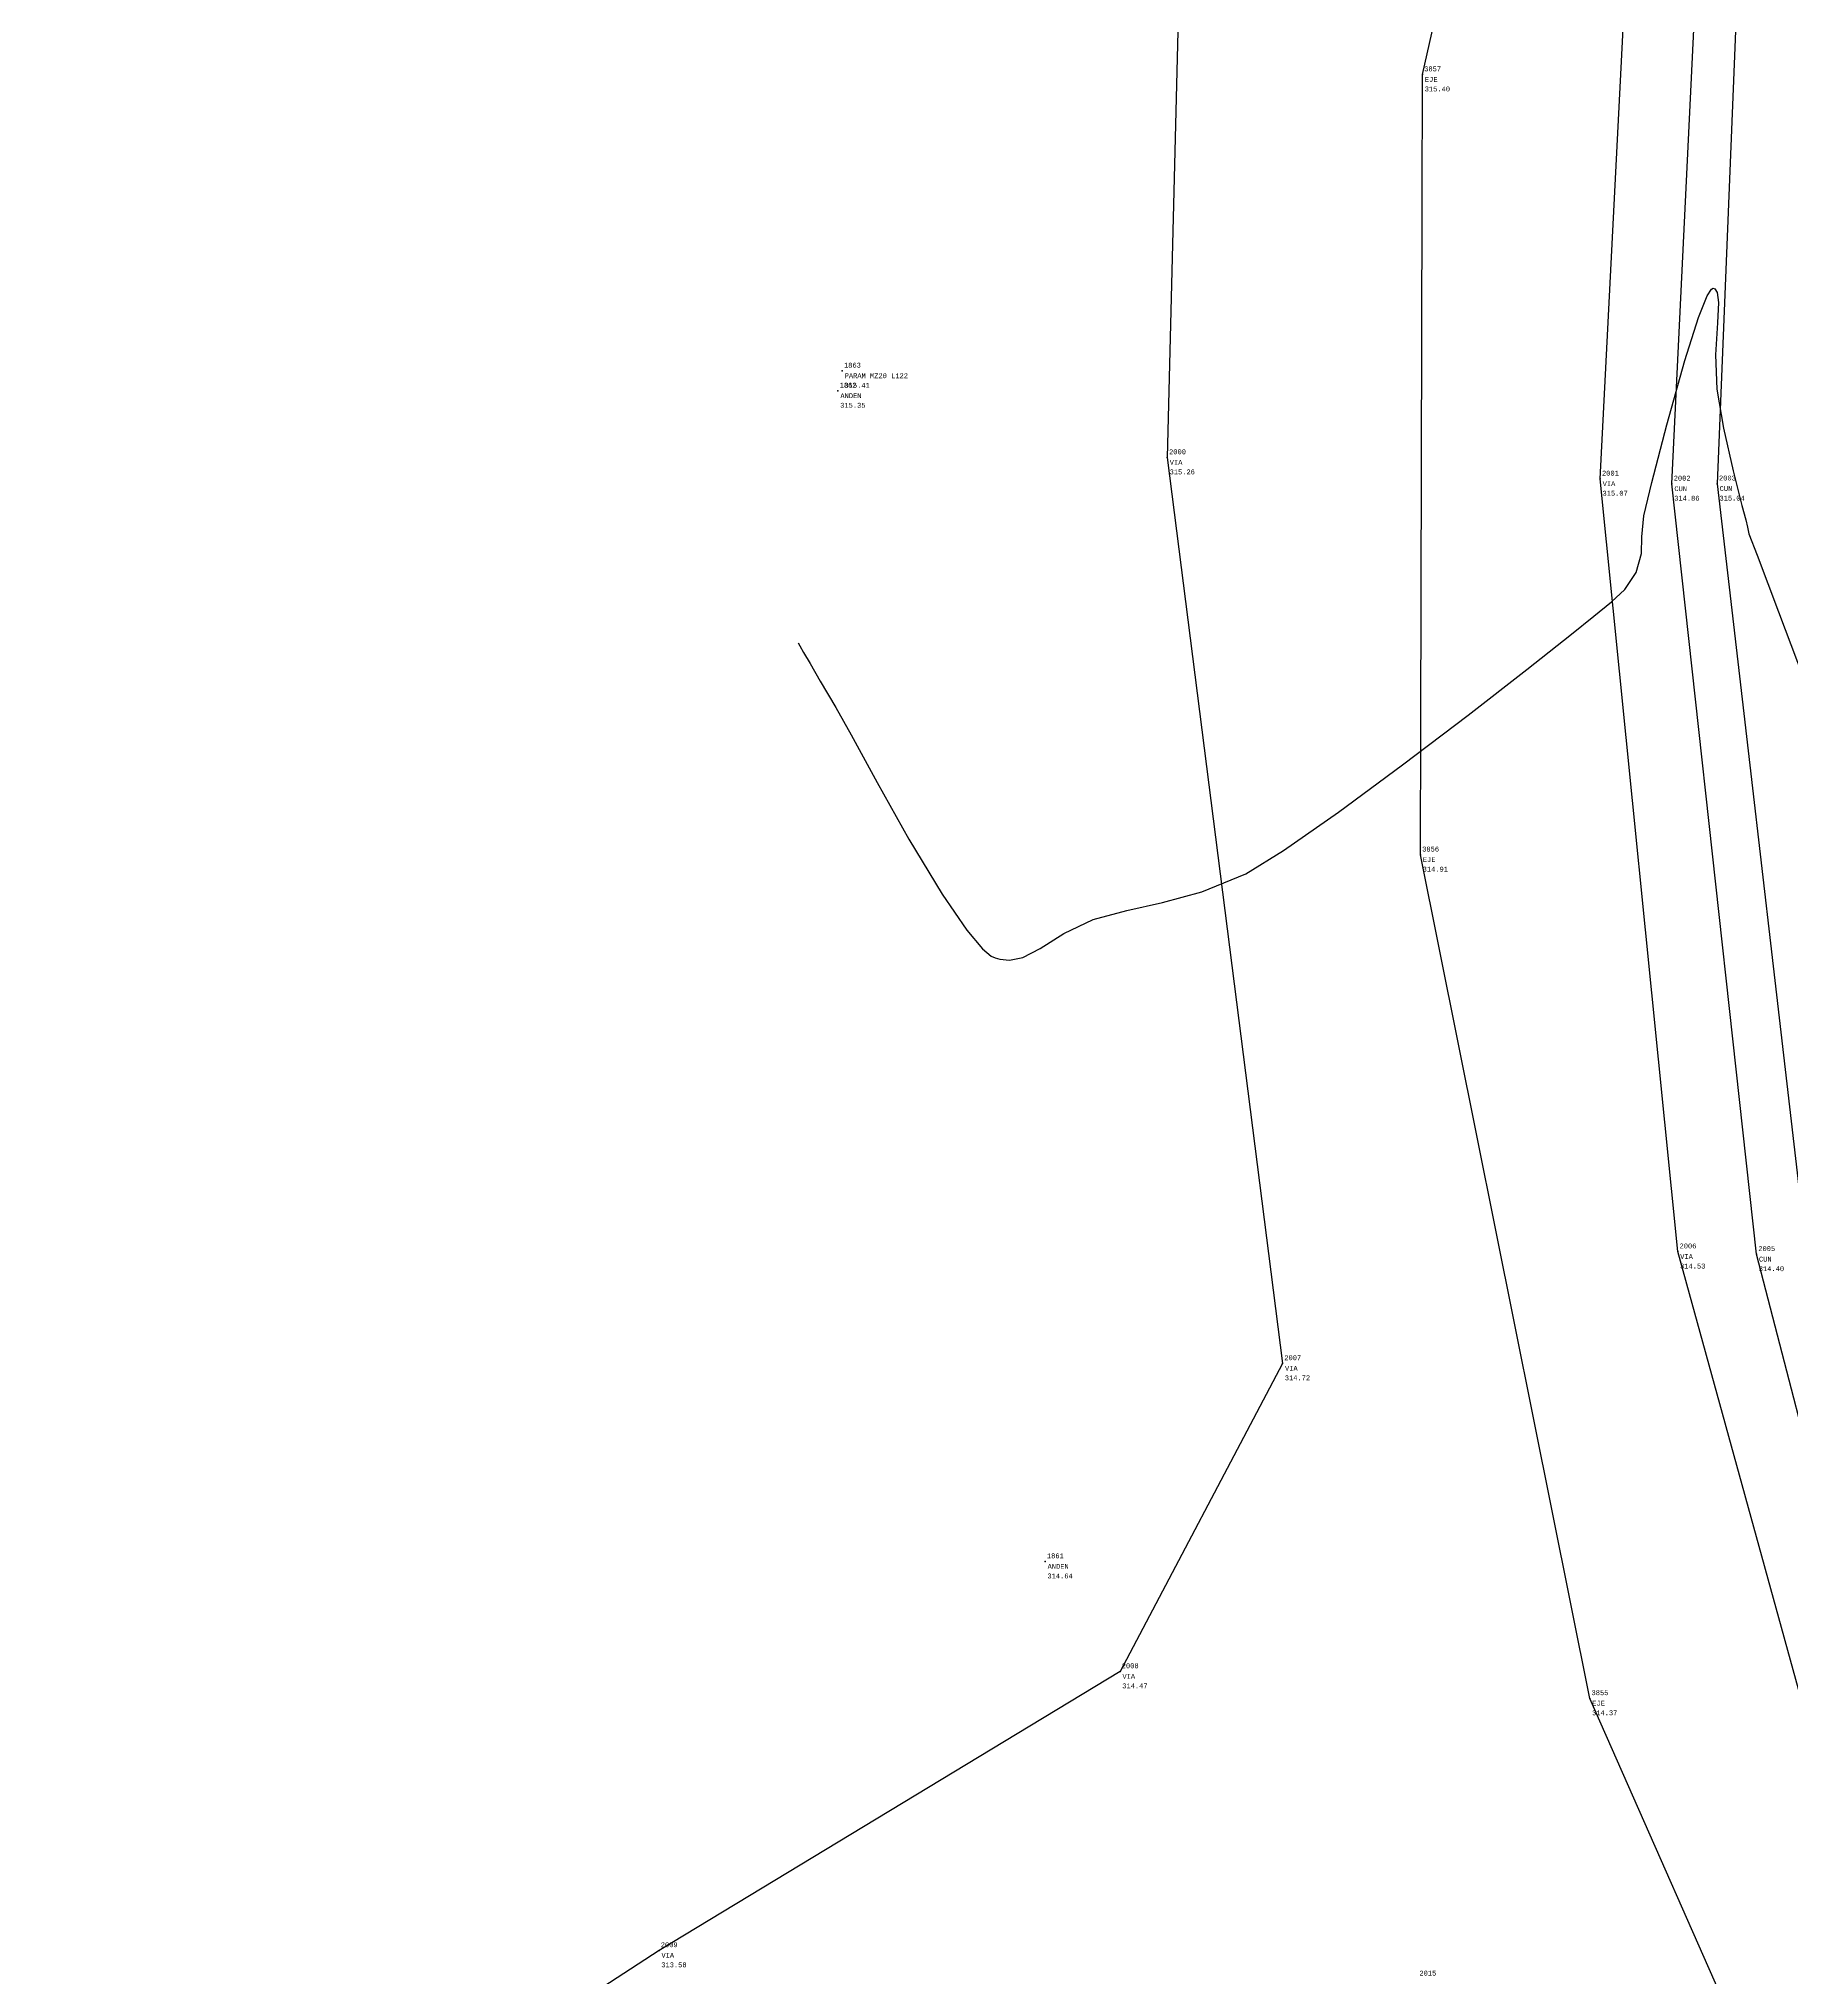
# Model space of a CAD drawing. Header units: metres. Extents: x 5050628 to 5051715, y 2427226 to 2427693.
# Drawn here: x 5051120.78 to 5051138.74, y 2427523.26 to 2427543.13 of the extents above; entities that cross this region are included whole.
import ezdxf
from ezdxf.enums import TextEntityAlignment as Align

# ---------------------------------------------------------------- set-up
doc = ezdxf.new("R2010")
doc.units = ezdxf.units.M
for name, color, linetype in [('1. Eje Vía', 7, 'Continuous'), ('C-TOPO-MINR-N', 11, 'Continuous'), ('Cuneta N', 150, 'Continuous'), ('CVL_PUNTO', 2, 'Continuous'), ('CVL_PUNTO_COR', 2, 'Continuous'), ('CVL_PUNTO_NUM', 2, 'Continuous'), ('Vía', 40, 'Continuous')]:
    doc.layers.add(name, color=color, linetype=linetype)
doc.styles.add('MONOTXT4', font='monotxt4.shx')

msp = doc.modelspace()

# ---------------------------------------------------------------- linework, layer by layer
at = {"layer": '1. Eje Vía', "elevation": 280.286, "flags": 128}
msp.add_lwpolyline([(5051213.426, 2427437.147), (5051208.207, 2427443.024), (5051202.584, 2427449.608), (5051196.602, 2427455.659), (5051191.108, 2427460.742), (5051186.82, 2427465.441), (5051182.568, 2427470.892), (5051177.332, 2427476.559), (5051172.094, 2427482.04), (5051166.677, 2427487.713), (5051161.158, 2427493.561), (5051155.4, 2427499.489), (5051149.761, 2427505.437), (5051144.563, 2427511.643), (5051140.126, 2427518.295), (5051136.675, 2427526.117), (5051134.939, 2427534.766), (5051134.96, 2427542.765), (5051136.762, 2427550.747)], dxfattribs=at)
at = {"layer": 'C-TOPO-MINR-N', "color": 32, "linetype": 'Continuous', "lineweight": -3}
msp.add_polyline3d([(5051128.562, 2427536.939, 315.966), (5051128.579, 2427536.908, 315.966), (5051128.617, 2427536.841, 315.966), (5051128.683, 2427536.726, 315.966), (5051128.787, 2427536.545, 315.966), (5051128.947, 2427536.277, 315.966), (5051129.105, 2427535.994, 315.966), (5051129.37, 2427535.507, 315.966), (5051129.697, 2427534.927, 315.966), (5051130.038, 2427534.361, 315.966), (5051130.291, 2427533.992, 315.966), (5051130.452, 2427533.801, 315.966), (5051130.541, 2427533.727, 315.966), (5051130.579, 2427533.709, 315.966), (5051130.63, 2427533.695, 315.966), (5051130.728, 2427533.686, 315.966), (5051130.865, 2427533.713, 315.966), (5051131.043, 2427533.804, 315.966), (5051131.285, 2427533.958, 315.966), (5051131.584, 2427534.102, 315.966), (5051131.93, 2427534.196, 315.966), (5051132.296, 2427534.276, 315.966), (5051132.698, 2427534.385, 315.966), (5051133.148, 2427534.572, 315.966), (5051133.536, 2427534.809, 315.966), (5051134.099, 2427535.204, 315.966), (5051134.756, 2427535.688, 315.966), (5051135.427, 2427536.198, 315.966), (5051136.031, 2427536.666, 315.966), (5051136.488, 2427537.026, 315.966), (5051136.717, 2427537.213, 315.966), (5051136.897, 2427537.36, 315.966), (5051137.035, 2427537.486, 315.966), (5051137.149, 2427537.66, 315.966), (5051137.205, 2427537.853, 315.966), (5051137.208, 2427538.026, 315.966), (5051137.23, 2427538.239, 315.966), (5051137.312, 2427538.581, 315.966), (5051137.466, 2427539.175, 315.966), (5051137.649, 2427539.832, 315.966), (5051137.789, 2427540.275, 315.966), (5051137.877, 2427540.495, 315.966), (5051137.922, 2427540.566, 315.966), (5051137.939, 2427540.574, 315.966), (5051137.957, 2427540.567, 315.966), (5051137.981, 2427540.531, 315.966), (5051137.994, 2427540.429, 315.966), (5051137.985, 2427540.22, 315.966), (5051137.964, 2427539.89, 315.966), (5051137.976, 2427539.54, 315.966), (5051138.046, 2427539.14, 315.966), (5051138.145, 2427538.702, 315.966), (5051138.234, 2427538.348, 315.966), (5051138.273, 2427538.199, 315.966), (5051138.292, 2427538.125, 315.966), (5051138.305, 2427538.055, 315.966), (5051138.389, 2427537.837, 315.966), (5051138.611, 2427537.255, 315.966), (5051138.932, 2427536.405, 315.966)], dxfattribs=at)
at = {"layer": 'Cuneta N'}
for points in [[(5051203.26, 2427452.263, 308.874), (5051197.702, 2427458.965, 309.213), (5051190.464, 2427466.5, 309.824), (5051184.413, 2427473.092, 310.313), (5051178.583, 2427479.48, 310.976), (5051172.774, 2427485.435, 311.481), (5051166.446, 2427491.868, 312.033), (5051159.903, 2427498.556, 312.441), (5051153.703, 2427505.572, 312.955), (5051148.607, 2427511.902, 313.346), (5051144.162, 2427516.97, 313.858), (5051140.018, 2427524.37, 314.343), (5051138.384, 2427530.67, 314.865), (5051137.517, 2427538.569, 315.33), (5051137.838, 2427545.207, 315.805), (5051139.141, 2427550.602, 316.23), (5051141.536, 2427554.476, 316.482), (5051145.971, 2427560.41, 316.844), (5051153.816, 2427567.222, 317.529), (5051160.576, 2427572.246, 317.942)], [(5051161.007, 2427571.81, 318.12), (5051154.163, 2427566.858, 317.716), (5051146.364, 2427560.035, 317.018), (5051141.854, 2427554.167, 316.681), (5051139.568, 2427550.445, 316.63), (5051138.24, 2427544.985, 316.143), (5051137.981, 2427538.57, 315.506), (5051138.889, 2427530.738, 315.18), (5051140.349, 2427524.571, 314.55), (5051144.858, 2427517.504, 314.105), (5051148.871, 2427512.189, 313.634), (5051153.988, 2427505.916, 313.207), (5051160.16, 2427498.913, 312.699), (5051166.821, 2427492.109, 312.266), (5051173.067, 2427485.782, 311.886), (5051178.855, 2427479.788, 311.213), (5051184.85, 2427473.514, 310.526), (5051190.962, 2427467.17, 310.018), (5051198.311, 2427459.043, 309.4), (5051203.838, 2427452.912, 309.09)]]:
    msp.add_polyline3d(points, dxfattribs=at)
at = {"layer": 'CVL_PUNTO', "color": 4}
for p in [(5051134.96, 2427542.765, 315.869), (5051134.96, 2427542.765, 315.869), (5051129.013, 2427539.727, 315.878), (5051129.013, 2427539.727, 315.878), (5051128.969, 2427539.522, 315.818), (5051128.969, 2427539.522, 315.818), (5051132.345, 2427538.839, 315.723), (5051132.345, 2427538.839, 315.723), (5051136.782, 2427538.62, 315.539), (5051136.782, 2427538.62, 315.539), (5051137.517, 2427538.569, 315.33), (5051137.517, 2427538.569, 315.33), (5051137.981, 2427538.57, 315.506), (5051137.981, 2427538.57, 315.506), (5051134.939, 2427534.766, 315.377), (5051134.939, 2427534.766, 315.377), (5051137.577, 2427530.697, 315.001), (5051137.577, 2427530.697, 315.001), (5051138.384, 2427530.67, 314.865), (5051138.384, 2427530.67, 314.865), (5051133.526, 2427529.551, 315.189), (5051133.526, 2427529.551, 315.189), (5051131.093, 2427527.52, 315.11), (5051131.093, 2427527.52, 315.11), (5051131.86, 2427526.393, 314.934), (5051131.86, 2427526.393, 314.934), (5051136.675, 2427526.117, 314.839), (5051136.675, 2427526.117, 314.839), (5051127.135, 2427523.533, 314.048), (5051127.135, 2427523.533, 314.048)]:
    msp.add_point(p, dxfattribs=at)
at = {"layer": 'Vía'}
for points in [[(5051132.523, 2427546.077, 316.037), (5051132.345, 2427538.839, 315.723), (5051133.526, 2427529.551, 315.189), (5051131.86, 2427526.393, 314.934), (5051127.135, 2427523.533, 314.048), (5051123.594, 2427521.225, 313.156), (5051118.489, 2427518.359, 311.886), (5051111.208, 2427511.374, 309.689), (5051102.893, 2427505.314, 307.165), (5051096.113, 2427500.106, 305.132), (5051086.944, 2427493.986, 302.497), (5051078.953, 2427489.571, 300.898), (5051069.125, 2427483.509, 298.552), (5051059.698, 2427479.059, 295.826), (5051052.43, 2427475.5, 294.236)], [(5051215.079, 2427437.675, 308.332), (5051211.684, 2427441.798, 308.499), (5051208.075, 2427446.346, 308.598), (5051202.698, 2427451.728, 309.002), (5051197.266, 2427458.371, 309.381), (5051189.948, 2427466.125, 309.859), (5051183.941, 2427472.783, 310.45), (5051177.846, 2427478.877, 311.069), (5051172.252, 2427485.021, 311.61), (5051165.995, 2427491.307, 312.249), (5051159.305, 2427498.125, 312.664), (5051153.137, 2427505.038, 313.125), (5051148.059, 2427511.387, 313.578), (5051143.389, 2427516.7, 314.007), (5051139.363, 2427524.215, 314.543), (5051137.577, 2427530.697, 315.001), (5051136.782, 2427538.62, 315.539), (5051137.127, 2427545.381, 315.984)]]:
    msp.add_polyline3d(points, dxfattribs=at)

# ---------------------------------------------------------------- texts
at = {"layer": 'CVL_PUNTO_COR', "color": 4, "style": 'MONOTXT4'}
for s, p in [('315.40', (5051134.983, 2427542.642, 315.869)), ('315.41', (5051129.036, 2427539.604, 315.878)), ('315.35', (5051128.992, 2427539.399, 315.818)), ('315.26', (5051132.368, 2427538.716, 315.723)), ('315.07', (5051136.805, 2427538.497, 315.539)), ('314.86', (5051137.54, 2427538.446, 315.33)), ('315.04', (5051138.004, 2427538.447, 315.506)), ('314.91', (5051134.962, 2427534.643, 315.377)), ('314.53', (5051137.6, 2427530.574, 315.001)), ('314.40', (5051138.407, 2427530.547, 314.865)), ('314.72', (5051133.549, 2427529.428, 315.189)), ('314.64', (5051131.116, 2427527.397, 315.11)), ('314.47', (5051131.883, 2427526.27, 314.934)), ('314.37', (5051136.698, 2427525.994, 314.839)), ('313.58', (5051127.158, 2427523.41, 314.048))]:
    msp.add_text(s, height=0.05, dxfattribs=at).set_placement(p, align=Align.TOP_LEFT)
at = {"layer": 'CVL_PUNTO_NUM', "color": 4, "style": 'MONOTXT4'}
for s, p in [('3857', (5051134.978, 2427542.783, 315.869)), ('1863', (5051129.031, 2427539.745, 315.878)), ('1862', (5051128.987, 2427539.54, 315.818)), ('2000', (5051132.363, 2427538.857, 315.723)), ('2001', (5051136.8, 2427538.638, 315.539)), ('2002', (5051137.535, 2427538.587, 315.33)), ('2003', (5051137.999, 2427538.588, 315.506)), ('3856', (5051134.957, 2427534.784, 315.377)), ('2006', (5051137.595, 2427530.715, 315.001)), ('2005', (5051138.402, 2427530.688, 314.865)), ('2007', (5051133.544, 2427529.569, 315.189)), ('1861', (5051131.111, 2427527.538, 315.11)), ('2008', (5051131.878, 2427526.411, 314.934)), ('3855', (5051136.693, 2427526.135, 314.839)), ('2009', (5051127.153, 2427523.551, 314.048)), ('2015', (5051134.929, 2427523.26, 314.769))]:
    msp.add_text(s, height=0.05, dxfattribs=at).set_placement(p, align=Align.BOTTOM_LEFT)
for s, p in [('EJE', (5051134.985, 2427542.74, 315.869)), ('PARAM MZ20 L122', (5051129.038, 2427539.702, 315.878)), ('ANDEN', (5051128.994, 2427539.497, 315.818)), ('VIA', (5051132.37, 2427538.814, 315.723)), ('VIA', (5051136.807, 2427538.595, 315.539)), ('CUN', (5051137.542, 2427538.544, 315.33)), ('CUN', (5051138.006, 2427538.545, 315.506)), ('EJE', (5051134.964, 2427534.741, 315.377)), ('VIA', (5051137.602, 2427530.672, 315.001)), ('CUN', (5051138.409, 2427530.645, 314.865)), ('VIA', (5051133.551, 2427529.526, 315.189)), ('ANDEN', (5051131.118, 2427527.495, 315.11)), ('VIA', (5051131.885, 2427526.368, 314.934)), ('EJE', (5051136.7, 2427526.092, 314.839)), ('VIA', (5051127.16, 2427523.508, 314.048))]:
    msp.add_text(s, height=0.05, dxfattribs=at).set_placement(p, align=Align.TOP_LEFT)

doc.saveas('drawing.dxf')
